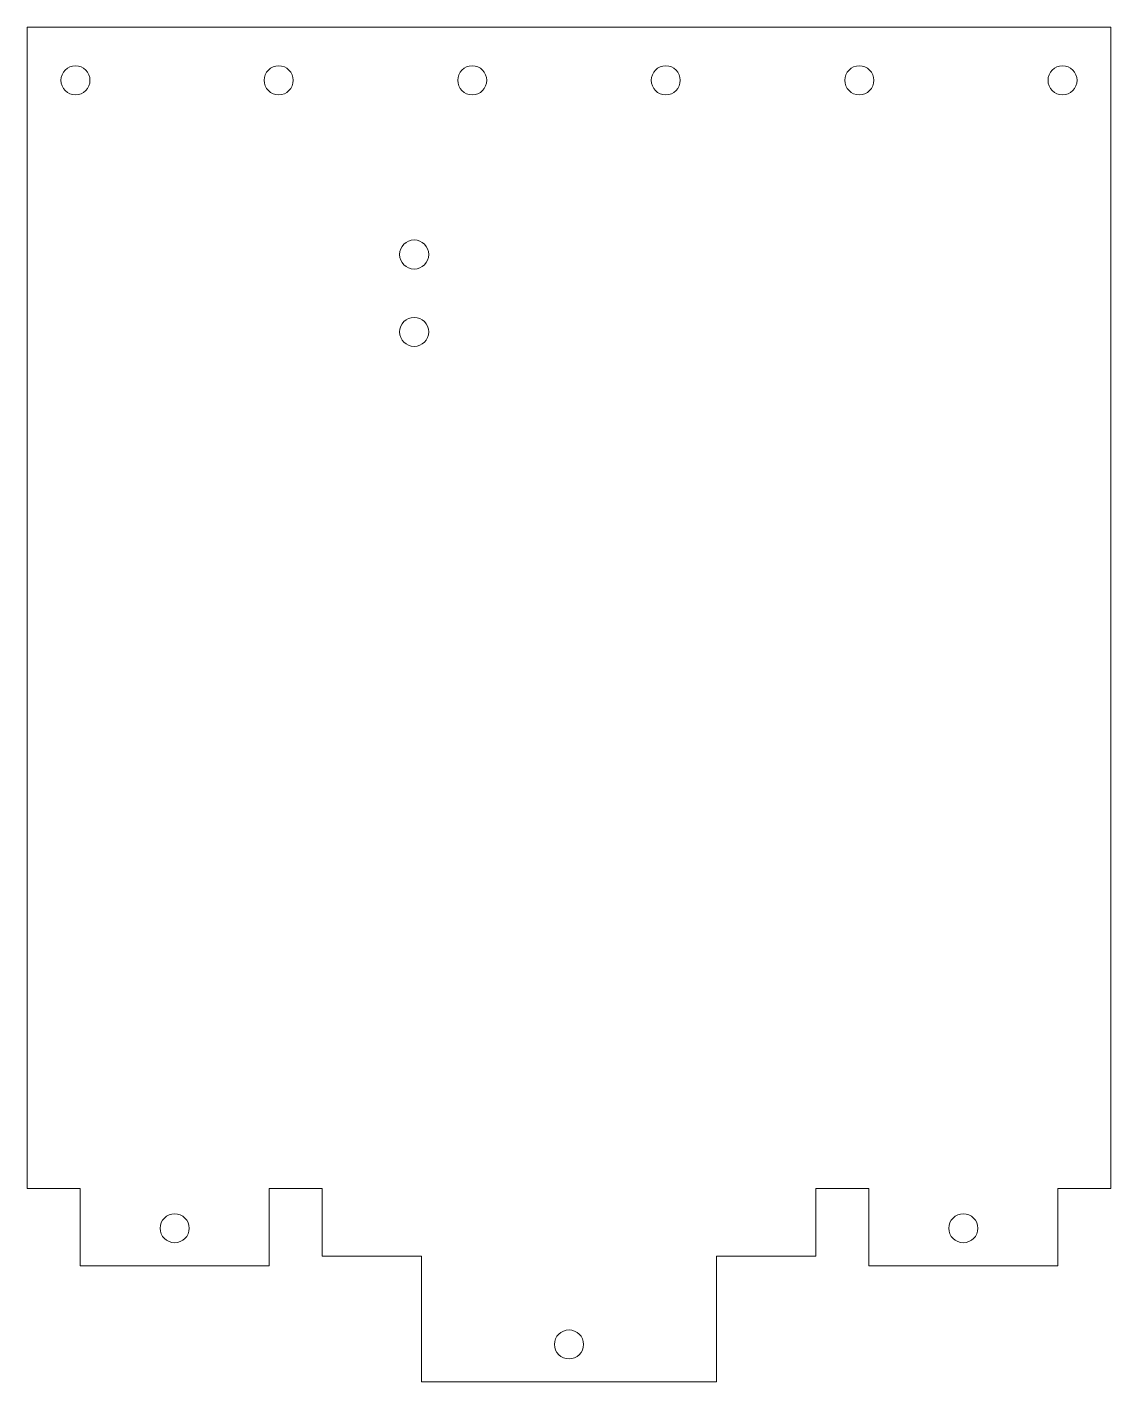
# Model space of a CAD drawing. Header units: millimetres. Extents: x -56 to 56, y -70 to 70.
import ezdxf

# ---------------------------------------------------------------- set-up
doc = ezdxf.new("R2010")
doc.units = ezdxf.units.MM

msp = doc.modelspace()

# ---------------------------------------------------------------- linework, layer by layer
at = {"color": 7, "linetype": 'Continuous', "lineweight": 15}
for p, q in [((-56, 70), (56, 70)), ((-56, -50), (-56, 70)), ((56, 70), (56, -50)), ((-56, -50), (-50.5, -50)), ((-50.5, -50), (-50.5, -58)), ((-31, -50), (-25.5, -50)), ((-31, -50), (-31, -58)), ((-25.5, -50), (-25.5, -57)), ((31, -50), (25.5, -50)), ((25.5, -50), (25.5, -57)), ((31, -50), (31, -58)), ((56, -50), (50.5, -50)), ((50.5, -50), (50.5, -58)), ((-25.5, -57), (-15.25, -57)), ((-15.25, -57), (-15.25, -70)), ((25.5, -57), (15.25, -57)), ((15.25, -57), (15.25, -70)), ((-31, -58), (-50.5, -58)), ((31, -58), (50.5, -58)), ((15.25, -70), (-15.25, -70))]:
    msp.add_line(p, q, dxfattribs=at)
for centre in [(-51, 64.5), (-30, 64.5), (-10, 64.5), (10, 64.5), (30, 64.5), (51, 64.5), (-16, 46.5), (-16, 38.5), (-40.75, -54.125), (40.75, -54.125), (0, -66.125)]:
    msp.add_circle(centre, 1.5, dxfattribs=at)

doc.saveas('drawing.dxf')
